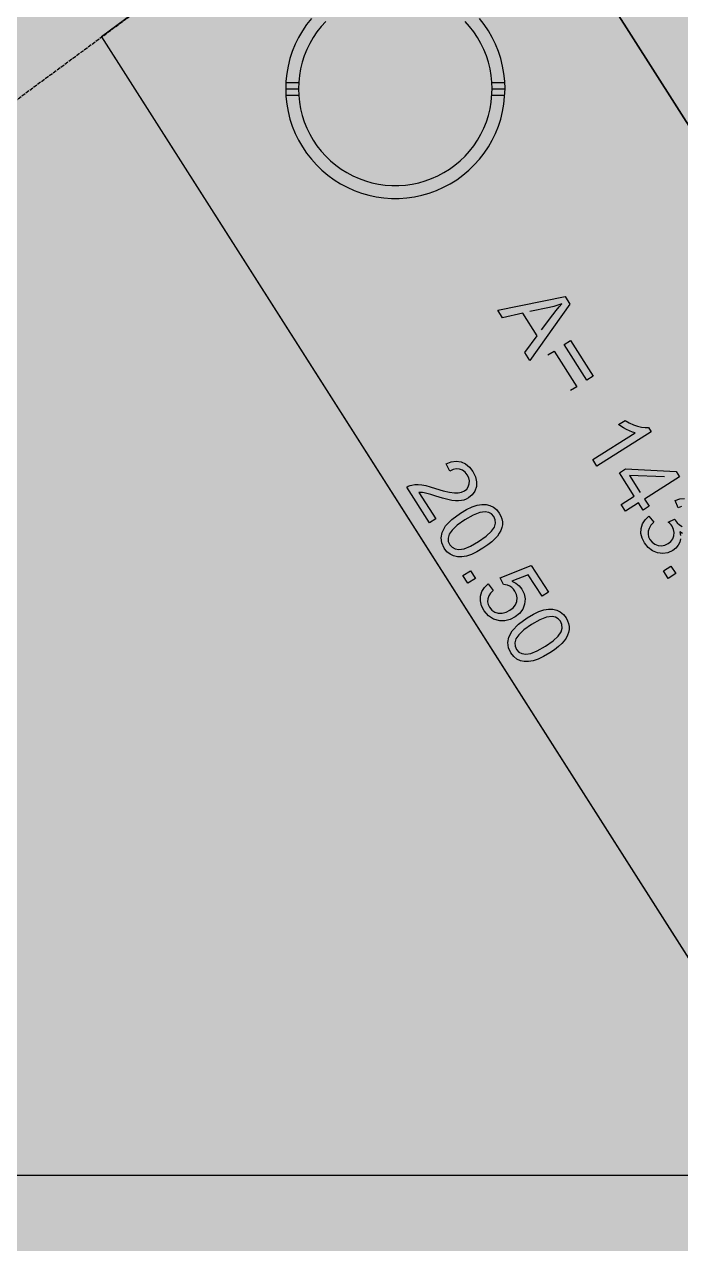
# Model space of a CAD drawing. Extents: x -5280327 to 29700, y -3925683 to 5564800.
# Drawn here: x 17588 to 17990, y 3756 to 4503 of the extents above; entities that cross this region are included whole.
import ezdxf

# ---------------------------------------------------------------- set-up
doc = ezdxf.new("R2010")
doc.units = 0
doc.linetypes.add('3', pattern=[2.965117, 2.372094, -0.593023])
doc.linetypes.add('6', pattern=[2640.874023, 1320.437012, -1320.437012])
doc.layers.get('0').update_dxf_attribs({"linetype": 'CONTINUOUS'})
for name, color, linetype in [('31_PREDIOS_TOTAL', 7, 'CONTINUOUS'), ('CIRCULO', 7, 'CONTINUOUS'), ('LOTES', 7, 'CONTINUOUS'), ('PERIMETRO', 7, 'CONTINUOUS')]:
    doc.layers.add(name, color=color, linetype=linetype)

msp = doc.modelspace()

# ---------------------------------------------------------------- linework, layer by layer
at = {"color": 7, "linetype": '6', "const_width": 10343.08}
msp.add_lwpolyline([(0, 29405.62), (24528.32, 0)], dxfattribs=at)
msp.add_lwpolyline([(0, 29405.62), (24528.32, 0)], dxfattribs=at)
at = {"color": 7}
msp.add_polyline3d([(17635.32, 4495.49, 66061.73), (18499.52, 3138.29, 66061.73), (20519.62, 4766.99, 66061.73), (21709, 6264.81, 66061.73), (21170.51, 7110.5, 66061.73), (17635.32, 4495.49, 66061.73)], dxfattribs=at)
at = {"layer": '31_PREDIOS_TOTAL', "color": 7}
for points in [[(17877.94, 4328.17, 33030.86), (17919.06, 4336.46, 33030.86), (17922.06, 4331.75, 33030.86), (17897.58, 4297.23, 33030.86), (17894.42, 4302.21, 33030.86), (17901.98, 4312.42, 33030.86), (17893.21, 4326.25, 33030.86), (17880.89, 4323.53, 33030.86), (17877.94, 4328.17, 33030.86)], [(17904.69, 4316.04, 33030.86), (17911.65, 4325.3, 33030.86), (17911.65, 4325.3, 33030.86), (17913.66, 4327.93, 33030.86), (17915.45, 4330.16, 33030.86), (17917.02, 4332, 33030.86), (17917.02, 4332, 33030.86), (17914.6, 4331.14, 33030.86), (17912.12, 4330.4, 33030.86), (17909.58, 4329.77, 33030.86), (17897.57, 4327.25, 33030.86)], [(17932.47, 4285.23, 33030.86), (17918.61, 4307.06, 33030.86), (17922.4, 4309.47, 33030.86), (17936.26, 4287.63, 33030.86), (17932.47, 4285.23, 33030.86)], [(17908.58, 4300.69, 33030.86), (17912.37, 4303.1, 33030.86), (17926.22, 4281.26, 33030.86), (17922.43, 4278.86, 33030.86)], [(17938.64, 4232.54, 33030.86), (17936.07, 4236.6, 33030.86), (17961.94, 4253.02, 33030.86), (17961.94, 4253.02, 33030.86), (17960.32, 4253.51, 33030.86), (17958.57, 4254.2, 33030.86), (17956.7, 4255.09, 33030.86), (17956.7, 4255.09, 33030.86), (17954.87, 4256.08, 33030.86), (17953.27, 4257.06, 33030.86), (17951.89, 4258.03, 33030.86), (17955.81, 4260.52, 33030.86), (17955.81, 4260.52, 33030.86), (17958.34, 4259.07, 33030.86), (17960.89, 4257.91, 33030.86), (17963.47, 4257.03, 33030.86), (17963.47, 4257.03, 33030.86), (17965.95, 4256.45, 33030.86), (17968.19, 4256.18, 33030.86), (17970.18, 4256.23, 33030.86), (17971.84, 4253.61, 33030.86), (17938.64, 4232.54, 33030.86)], [(17839.95, 4200.31, 33030.86), (17836.05, 4197.82, 33030.86), (17822.15, 4219.66, 33030.86), (17822.15, 4219.66, 33030.86), (17823.13, 4220.24, 33030.86), (17824.17, 4220.68, 33030.86), (17825.27, 4220.98, 33030.86), (17825.27, 4220.98, 33030.86), (17827.17, 4221.26, 33030.86), (17829.2, 4221.3, 33030.86), (17831.36, 4221.11, 33030.86), (17831.36, 4221.11, 33030.86), (17833.77, 4220.67, 33030.86), (17836.57, 4219.96, 33030.86), (17839.74, 4218.99, 33030.86), (17839.74, 4218.99, 33030.86), (17844.52, 4217.53, 33030.86), (17848.4, 4216.59, 33030.86), (17851.37, 4216.16, 33030.86), (17851.37, 4216.16, 33030.86), (17853.73, 4216.19, 33030.86), (17855.76, 4216.59, 33030.86), (17857.46, 4217.38, 33030.86), (17857.46, 4217.38, 33030.86), (17858.86, 4218.54, 33030.86), (17859.85, 4219.98, 33030.86), (17860.43, 4221.69, 33030.86), (17860.43, 4221.69, 33030.86), (17860.54, 4223.54, 33030.86), (17860.14, 4225.39, 33030.86), (17859.22, 4227.24, 33030.86), (17859.22, 4227.24, 33030.86), (17857.87, 4228.94, 33030.86), (17856.29, 4230.13, 33030.86), (17854.48, 4230.81, 33030.86), (17854.48, 4230.81, 33030.86), (17852.53, 4230.95, 33030.86), (17850.53, 4230.51, 33030.86), (17848.48, 4229.49, 33030.86), (17846.25, 4233.93, 33030.86), (17846.25, 4233.93, 33030.86), (17849.46, 4235.21, 33030.86), (17852.52, 4235.64, 33030.86), (17855.41, 4235.24, 33030.86), (17855.41, 4235.24, 33030.86), (17858.09, 4234.03, 33030.86), (17860.5, 4232.04, 33030.86), (17862.64, 4229.29, 33030.86), (17862.64, 4229.29, 33030.86), (17864.22, 4226.15, 33030.86), (17864.94, 4223.08, 33030.86), (17864.79, 4220.08, 33030.86), (17864.79, 4220.08, 33030.86), (17863.88, 4217.34, 33030.86), (17862.29, 4215.02, 33030.86), (17860.02, 4213.15, 33030.86), (17860.02, 4213.15, 33030.86), (17858.65, 4212.4, 33030.86), (17857.18, 4211.85, 33030.86), (17855.61, 4211.48, 33030.86), (17855.61, 4211.48, 33030.86), (17853.89, 4211.31, 33030.86), (17851.97, 4211.35, 33030.86), (17849.86, 4211.6, 33030.86), (17849.86, 4211.6, 33030.86), (17847.3, 4212.12, 33030.86), (17844.03, 4212.97, 33030.86), (17840.06, 4214.16, 33030.86), (17840.06, 4214.16, 33030.86), (17836.87, 4215.14, 33030.86), (17834.49, 4215.82, 33030.86), (17832.92, 4216.2, 33030.86), (17832.92, 4216.2, 33030.86), (17831.78, 4216.38, 33030.86), (17830.68, 4216.49, 33030.86), (17829.63, 4216.51, 33030.86), (17839.95, 4200.31, 33030.86)], [(17953.5, 4209.12, 33030.86), (17961.42, 4214.15, 33030.86), (17952.32, 4228.49, 33030.86), (17956.04, 4230.86, 33030.86), (17987.04, 4229.37, 33030.86), (17989.15, 4226.05, 33030.86), (17967.72, 4212.45, 33030.86), (17970.55, 4207.99, 33030.86), (17966.83, 4205.62, 33030.86), (17964, 4210.09, 33030.86), (17956.08, 4205.06, 33030.86), (17953.5, 4209.12, 33030.86)], [(17980.05, 4225.97, 33030.86), (17958.57, 4226.86, 33030.86), (17965.14, 4216.51, 33030.86)], [(17990.4, 4207.86, 33030.86), (17988.31, 4207.14, 33030.86), (17986.45, 4211.65, 33030.86), (17986.45, 4211.65, 33030.86), (17989.42, 4212.54, 33030.86), (17992.24, 4212.76, 33030.86)], [(17855.11, 4203.85, 33030.86), (17855.11, 4203.85, 33030.86), (17858.85, 4206.04, 33030.86), (17862.25, 4207.64, 33030.86), (17865.31, 4208.65, 33030.86), (17865.31, 4208.65, 33030.86), (17868.11, 4209.12, 33030.86), (17870.7, 4209.09, 33030.86), (17873.1, 4208.57, 33030.86), (17873.1, 4208.57, 33030.86), (17875.28, 4207.54, 33030.86), (17877.19, 4205.96, 33030.86), (17878.85, 4203.82, 33030.86), (17878.85, 4203.82, 33030.86), (17879.82, 4202.05, 33030.86), (17880.45, 4200.27, 33030.86), (17880.75, 4198.48, 33030.86), (17880.75, 4198.48, 33030.86), (17880.74, 4196.7, 33030.86), (17880.41, 4194.94, 33030.86), (17879.77, 4193.2, 33030.86), (17879.77, 4193.2, 33030.86), (17878.85, 4191.47, 33030.86), (17877.64, 4189.75, 33030.86), (17876.17, 4188.02, 33030.86), (17876.17, 4188.02, 33030.86), (17874.28, 4186.24, 33030.86), (17871.83, 4184.33, 33030.86), (17868.83, 4182.31, 33030.86), (17868.83, 4182.31, 33030.86), (17865.12, 4180.13, 33030.86), (17861.74, 4178.53, 33030.86), (17858.69, 4177.52, 33030.86), (17858.69, 4177.52, 33030.86), (17855.89, 4177.05, 33030.86), (17853.3, 4177.07, 33030.86), (17850.89, 4177.58, 33030.86), (17850.89, 4177.58, 33030.86), (17848.71, 4178.61, 33030.86), (17846.79, 4180.2, 33030.86), (17845.12, 4182.34, 33030.86), (17845.12, 4182.34, 33030.86), (17843.62, 4185.54, 33030.86), (17843.16, 4188.77, 33030.86), (17843.76, 4192.03, 33030.86), (17843.76, 4192.03, 33030.86), (17845.93, 4195.96, 33030.86), (17849.72, 4199.9, 33030.86), (17855.11, 4203.85, 33030.86)], [(17857.77, 4199.68, 33030.86), (17853.09, 4196.4, 33030.86), (17849.88, 4193.47, 33030.86), (17848.15, 4190.88, 33030.86), (17848.15, 4190.88, 33030.86), (17847.53, 4188.56, 33030.86), (17847.63, 4186.42, 33030.86), (17848.45, 4184.47, 33030.86), (17848.45, 4184.47, 33030.86), (17849.88, 4182.89, 33030.86), (17851.77, 4181.9, 33030.86), (17854.15, 4181.49, 33030.86), (17854.15, 4181.49, 33030.86), (17857.23, 4181.96, 33030.86), (17861.24, 4183.62, 33030.86), (17866.18, 4186.47, 33030.86), (17866.18, 4186.47, 33030.86), (17870.87, 4189.76, 33030.86), (17874.08, 4192.7, 33030.86), (17875.8, 4195.28, 33030.86), (17875.8, 4195.28, 33030.86), (17876.42, 4197.6, 33030.86), (17876.31, 4199.75, 33030.86), (17875.47, 4201.73, 33030.86), (17875.47, 4201.73, 33030.86), (17874.1, 4203.3, 33030.86), (17872.36, 4204.29, 33030.86), (17870.26, 4204.69, 33030.86), (17870.26, 4204.69, 33030.86), (17866.94, 4204.21, 33030.86), (17862.77, 4202.54, 33030.86), (17857.77, 4199.68, 33030.86)], [(17989.86, 4188.01, 33030.86), (17989.38, 4185.98, 33030.86), (17989.38, 4185.98, 33030.86), (17988.41, 4184.1, 33030.86), (17986.98, 4182.43, 33030.86), (17985.08, 4180.97, 33030.86), (17985.08, 4180.97, 33030.86), (17982.11, 4179.58, 33030.86), (17979, 4179.08, 33030.86), (17975.73, 4179.47, 33030.86), (17975.73, 4179.47, 33030.86), (17972.6, 4180.7, 33030.86), (17969.91, 4182.72, 33030.86), (17967.65, 4185.54, 33030.86), (17967.65, 4185.54, 33030.86), (17966.2, 4188.46, 33030.86), (17965.54, 4191.42, 33030.86), (17965.66, 4194.42, 33030.86), (17965.66, 4194.42, 33030.86), (17966.51, 4197.27, 33030.86), (17968.06, 4199.78, 33030.86), (17970.29, 4201.97, 33030.86)], [(17970.29, 4201.97, 33030.86), (17973.41, 4198.25, 33030.86), (17973.41, 4198.25, 33030.86), (17971.69, 4196.35, 33030.86), (17970.54, 4194.5, 33030.86), (17969.95, 4192.71, 33030.86), (17969.95, 4192.71, 33030.86), (17969.87, 4190.97, 33030.86), (17970.22, 4189.29, 33030.86), (17971.02, 4187.65, 33030.86), (17971.02, 4187.65, 33030.86), (17972.39, 4185.98, 33030.86), (17974.08, 4184.79, 33030.86), (17976.08, 4184.07, 33030.86), (17976.08, 4184.07, 33030.86), (17978.21, 4183.88, 33030.86), (17980.26, 4184.27, 33030.86), (17982.25, 4185.22, 33030.86), (17982.25, 4185.22, 33030.86), (17983.88, 4186.54, 33030.86), (17985.03, 4188.12, 33030.86), (17985.7, 4189.98, 33030.86), (17985.7, 4189.98, 33030.86), (17985.87, 4191.95, 33030.86), (17985.49, 4193.88, 33030.86), (17984.57, 4195.78, 33030.86), (17984.57, 4195.78, 33030.86), (17983.99, 4196.57, 33030.86), (17983.24, 4197.43, 33030.86), (17982.3, 4198.35, 33030.86), (17986.15, 4200.16, 33030.86), (17986.15, 4200.16, 33030.86), (17986.29, 4199.9, 33030.86), (17986.41, 4199.67, 33030.86), (17986.52, 4199.48, 33030.86), (17986.52, 4199.48, 33030.86), (17987.73, 4197.91, 33030.86), (17989.17, 4196.64, 33030.86), (17990.84, 4195.67, 33030.86)], [(17990.94, 4191.43, 33030.86), (17989.3, 4192.32, 33030.86), (17989.3, 4192.32, 33030.86), (17989.83, 4190.12, 33030.86)], [(17856.61, 4165.53, 33030.86), (17861.23, 4168.47, 33030.86), (17864.18, 4163.85, 33030.86), (17859.56, 4160.91, 33030.86), (17856.61, 4165.53, 33030.86)], [(17871.98, 4160.49, 33030.86), (17875.06, 4156.47, 33030.86), (17875.06, 4156.47, 33030.86), (17873.44, 4154.8, 33030.86), (17872.35, 4153.07, 33030.86), (17871.78, 4151.29, 33030.86), (17871.78, 4151.29, 33030.86), (17871.69, 4149.51, 33030.86), (17872.05, 4147.79, 33030.86), (17872.86, 4146.14, 33030.86), (17872.86, 4146.14, 33030.86), (17874.29, 4144.44, 33030.86), (17876.07, 4143.25, 33030.86), (17878.23, 4142.58, 33030.86), (17878.23, 4142.58, 33030.86), (17880.58, 4142.5, 33030.86), (17882.96, 4143.06, 33030.86), (17885.38, 4144.29, 33030.86), (17885.38, 4144.29, 33030.86), (17887.39, 4145.87, 33030.86), (17888.8, 4147.68, 33030.86), (17889.61, 4149.72, 33030.86), (17889.61, 4149.72, 33030.86), (17889.81, 4151.87, 33030.86), (17889.4, 4153.99, 33030.86), (17888.37, 4156.1, 33030.86), (17888.37, 4156.1, 33030.86), (17887.46, 4157.31, 33030.86), (17886.42, 4158.3, 33030.86), (17885.22, 4159.08, 33030.86), (17885.22, 4159.08, 33030.86), (17883.95, 4159.64, 33030.86), (17882.65, 4159.97, 33030.86), (17881.34, 4160.08, 33030.86), (17879.41, 4164.21, 33030.86), (17898.41, 4171.81, 33030.86), (17908.87, 4155.38, 33030.86), (17905, 4152.92, 33030.86), (17896.6, 4166.1, 33030.86), (17886.59, 4162.23, 33030.86), (17886.59, 4162.23, 33030.86), (17889.03, 4160.94, 33030.86), (17891.04, 4159.3, 33030.86), (17892.64, 4157.3, 33030.86), (17892.64, 4157.3, 33030.86), (17894.05, 4154.36, 33030.86), (17894.6, 4151.29, 33030.86), (17894.29, 4148.09, 33030.86), (17894.29, 4148.09, 33030.86), (17893.15, 4145.05, 33030.86), (17891.22, 4142.42, 33030.86), (17888.48, 4140.21, 33030.86), (17888.48, 4140.21, 33030.86), (17885.44, 4138.68, 33030.86), (17882.3, 4137.91, 33030.86), (17879.06, 4137.89, 33030.86), (17879.06, 4137.89, 33030.86), (17875.32, 4138.85, 33030.86), (17872.14, 4140.89, 33030.86), (17869.53, 4144.01, 33030.86), (17869.53, 4144.01, 33030.86), (17868.01, 4147.01, 33030.86), (17867.29, 4150, 33030.86), (17867.36, 4152.98, 33030.86), (17867.36, 4152.98, 33030.86), (17868.19, 4155.79, 33030.86), (17869.73, 4158.3, 33030.86), (17871.98, 4160.49, 33030.86)], [(17979.3, 4168.48, 33030.86), (17983.93, 4171.41, 33030.86), (17986.86, 4166.79, 33030.86), (17982.24, 4163.85, 33030.86), (17979.3, 4168.48, 33030.86)], [(17895.97, 4139.69, 33030.86), (17895.97, 4139.69, 33030.86), (17899.7, 4141.88, 33030.86), (17903.1, 4143.48, 33030.86), (17906.17, 4144.49, 33030.86), (17906.17, 4144.49, 33030.86), (17908.96, 4144.96, 33030.86), (17911.56, 4144.93, 33030.86), (17913.96, 4144.42, 33030.86), (17913.96, 4144.42, 33030.86), (17916.13, 4143.38, 33030.86), (17918.05, 4141.8, 33030.86), (17919.71, 4139.67, 33030.86), (17919.71, 4139.67, 33030.86), (17920.67, 4137.89, 33030.86), (17921.3, 4136.11, 33030.86), (17921.6, 4134.32, 33030.86), (17921.6, 4134.32, 33030.86), (17921.59, 4132.54, 33030.86), (17921.26, 4130.78, 33030.86), (17920.63, 4129.04, 33030.86), (17920.63, 4129.04, 33030.86), (17919.7, 4127.32, 33030.86), (17918.5, 4125.59, 33030.86), (17917.02, 4123.86, 33030.86), (17917.02, 4123.86, 33030.86), (17915.13, 4122.08, 33030.86), (17912.68, 4120.17, 33030.86), (17909.69, 4118.15, 33030.86), (17909.69, 4118.15, 33030.86), (17905.97, 4115.97, 33030.86), (17902.59, 4114.38, 33030.86), (17899.54, 4113.37, 33030.86), (17899.54, 4113.37, 33030.86), (17896.75, 4112.89, 33030.86), (17894.15, 4112.91, 33030.86), (17891.74, 4113.42, 33030.86), (17891.74, 4113.42, 33030.86), (17889.56, 4114.46, 33030.86), (17887.64, 4116.04, 33030.86), (17885.97, 4118.19, 33030.86), (17885.97, 4118.19, 33030.86), (17884.47, 4121.39, 33030.86), (17884.02, 4124.61, 33030.86), (17884.62, 4127.87, 33030.86), (17884.62, 4127.87, 33030.86), (17886.79, 4131.8, 33030.86), (17890.57, 4135.74, 33030.86), (17895.97, 4139.69, 33030.86)], [(17898.62, 4135.52, 33030.86), (17893.94, 4132.24, 33030.86), (17890.73, 4129.31, 33030.86), (17889.01, 4126.72, 33030.86), (17889.01, 4126.72, 33030.86), (17888.38, 4124.4, 33030.86), (17888.48, 4122.26, 33030.86), (17889.31, 4120.31, 33030.86), (17889.31, 4120.31, 33030.86), (17890.73, 4118.74, 33030.86), (17892.63, 4117.75, 33030.86), (17895, 4117.33, 33030.86), (17895, 4117.33, 33030.86), (17898.08, 4117.81, 33030.86), (17902.09, 4119.47, 33030.86), (17907.03, 4122.32, 33030.86), (17907.03, 4122.32, 33030.86), (17911.73, 4125.6, 33030.86), (17914.93, 4128.54, 33030.86), (17916.66, 4131.12, 33030.86), (17916.66, 4131.12, 33030.86), (17917.27, 4133.45, 33030.86), (17917.16, 4135.6, 33030.86), (17916.32, 4137.57, 33030.86), (17916.32, 4137.57, 33030.86), (17914.95, 4139.14, 33030.86), (17913.21, 4140.13, 33030.86), (17911.11, 4140.53, 33030.86), (17911.11, 4140.53, 33030.86), (17907.79, 4140.05, 33030.86), (17903.63, 4138.38, 33030.86), (17898.62, 4135.52, 33030.86)]]:
    msp.add_polyline3d(points, dxfattribs=at)
at = {"layer": '@NUMEROS DE LOTES', "color": 7, "const_width": 9.98}
for points in [[(17810.86, 4437.43), (17765.15, 4437.43), (17765.15, 4437.43), (17766.03, 4441.85), (17767.62, 4446.1), (17769.92, 4450.17), (17769.92, 4450.17), (17773.35, 4454.38), (17778.33, 4459.08), (17784.86, 4464.25), (17784.86, 4464.25), (17788.79, 4467.3), (17791.64, 4469.82), (17793.43, 4471.8), (17793.43, 4471.8), (17794.47, 4473.49), (17795.09, 4475.13), (17795.3, 4476.7), (17795.3, 4476.7), (17795.09, 4478.29), (17794.47, 4479.72), (17793.45, 4480.99), (17793.45, 4480.99), (17792.11, 4481.97), (17790.55, 4482.56), (17788.79, 4482.76), (17788.79, 4482.76), (17786.96, 4482.56), (17785.37, 4481.95), (17784.02, 4480.93), (17784.02, 4480.93), (17782.92, 4479.4), (17782.09, 4477.24), (17781.53, 4474.46), (17766.27, 4475.69), (17766.27, 4475.69), (17767.04, 4479.67), (17768.14, 4483.02), (17769.56, 4485.74), (17769.56, 4485.74), (17771.38, 4487.95), (17773.63, 4489.8), (17776.32, 4491.27), (17776.32, 4491.27), (17779.59, 4492.34), (17783.61, 4492.98), (17788.38, 4493.2), (17788.38, 4493.2), (17793.34, 4492.99), (17797.51, 4492.38), (17800.89, 4491.36), (17800.89, 4491.36), (17803.66, 4489.92), (17806, 4488.05), (17807.92, 4485.74), (17807.92, 4485.74), (17809.34, 4483.1), (17810.2, 4480.27), (17810.48, 4477.23), (17810.48, 4477.23), (17810.16, 4473.94), (17809.18, 4470.74), (17807.55, 4467.65), (17807.55, 4467.65), (17805.06, 4464.51), (17801.5, 4461.17), (17796.87, 4457.63), (17796.87, 4457.63), (17794.14, 4455.72), (17792.09, 4454.24), (17790.72, 4453.18), (17790.72, 4453.18), (17789.62, 4452.24), (17788.4, 4451.13), (17787.07, 4449.85), (17810.86, 4449.85), (17810.86, 4437.43)], [(17826.53, 4466.9), (17826.53, 4466.9), (17824.35, 4468.23), (17822.6, 4469.65), (17821.29, 4471.17), (17821.29, 4471.17), (17820.05, 4473.42), (17819.3, 4475.89), (17819.05, 4478.57), (17819.05, 4478.57), (17819.77, 4482.88), (17821.92, 4486.64), (17825.52, 4489.83), (17825.52, 4489.83), (17829.25, 4491.7), (17833.7, 4492.82), (17838.87, 4493.2), (17838.87, 4493.2), (17845.56, 4492.73), (17850.98, 4491.34), (17855.12, 4489.01), (17855.12, 4489.01), (17858.04, 4485.97), (17859.79, 4482.46), (17860.38, 4478.46), (17860.38, 4478.46), (17860.14, 4476.05), (17859.45, 4473.74), (17858.28, 4471.54), (17858.28, 4471.54), (17857.04, 4469.96), (17855.39, 4468.42), (17853.35, 4466.9), (17853.35, 4466.9), (17856.06, 4465.33), (17858.27, 4463.45), (17859.98, 4461.26), (17859.98, 4461.26), (17861.2, 4458.83), (17861.93, 4456.24), (17862.17, 4453.48), (17862.17, 4453.48), (17861.96, 4450.79), (17861.33, 4448.23), (17860.28, 4445.79), (17860.28, 4445.79), (17858.93, 4443.59), (17857.38, 4441.75), (17855.65, 4440.27), (17855.65, 4440.27), (17853.66, 4439.09), (17851.38, 4438.14), (17848.8, 4437.41), (17848.8, 4437.41), (17846.01, 4436.9), (17843.1, 4436.6), (17840.07, 4436.5), (17840.07, 4436.5), (17834.71, 4436.72), (17830.28, 4437.41), (17826.75, 4438.55), (17826.75, 4438.55), (17823.93, 4440.14), (17821.6, 4442.16), (17819.76, 4444.61), (17819.76, 4444.61), (17818.43, 4447.38), (17817.63, 4450.36), (17817.36, 4453.55), (17817.36, 4453.55), (17817.61, 4456.6), (17818.36, 4459.33), (17819.61, 4461.72), (17819.61, 4461.72), (17821.37, 4463.79), (17823.68, 4465.51), (17826.53, 4466.9)], [(17833.37, 4477.68), (17833.57, 4475.9), (17834.16, 4474.38), (17835.15, 4473.09), (17835.15, 4473.09), (17836.46, 4472.13), (17838.04, 4471.55), (17839.88, 4471.35), (17839.88, 4471.35), (17841.52, 4471.55), (17842.96, 4472.12), (17844.18, 4473.08), (17844.18, 4473.08), (17845.12, 4474.33), (17845.68, 4475.82), (17845.86, 4477.53), (17845.86, 4477.53), (17845.67, 4479.3), (17845.08, 4480.84), (17844.11, 4482.15), (17844.11, 4482.15), (17842.83, 4483.13), (17841.33, 4483.72), (17839.62, 4483.92), (17839.62, 4483.92), (17837.89, 4483.73), (17836.39, 4483.15), (17835.11, 4482.18), (17835.11, 4482.18), (17834.15, 4480.91), (17833.57, 4479.41), (17833.37, 4477.68)], [(17832.55, 4454.07), (17832.79, 4451.8), (17833.53, 4449.83), (17834.76, 4448.15), (17834.76, 4448.15), (17836.3, 4446.87), (17837.98, 4446.1), (17839.81, 4445.85), (17839.81, 4445.85), (17841.56, 4446.11), (17843.2, 4446.89), (17844.71, 4448.18), (17844.71, 4448.18), (17845.91, 4449.88), (17846.63, 4451.86), (17846.87, 4454.11), (17846.87, 4454.11), (17846.63, 4456.39), (17845.9, 4458.37), (17844.69, 4460.06), (17844.69, 4460.06), (17843.15, 4461.35), (17841.46, 4462.12), (17839.62, 4462.38), (17839.62, 4462.38), (17837.8, 4462.13), (17836.15, 4461.38), (17834.66, 4460.13), (17834.66, 4460.13), (17833.49, 4458.46), (17832.78, 4456.44), (17832.55, 4454.07)]]:
    msp.add_lwpolyline(points, dxfattribs=at)
at = {"layer": 'CIRCULO', "color": 7}
for points in [[(17763.77, 4506.9, 33030.86), (17760.88, 4503.2, 33030.86), (17758.26, 4499.32, 33030.86), (17755.92, 4495.26, 33030.86), (17753.87, 4491.05, 33030.86), (17752.11, 4486.7, 33030.86), (17750.66, 4482.25, 33030.86), (17749.53, 4477.7, 33030.86), (17748.71, 4473.09, 33030.86), (17748.22, 4468.42, 33030.86), (17748.06, 4463.74, 33030.86), (17748.22, 4459.06, 33030.86), (17748.71, 4454.4, 33030.86), (17749.53, 4449.78, 33030.86), (17750.66, 4445.23, 33030.86), (17752.11, 4440.78, 33030.86), (17753.87, 4436.43, 33030.86), (17755.92, 4432.22, 33030.86), (17758.26, 4428.16, 33030.86), (17760.88, 4424.28, 33030.86), (17763.77, 4420.58, 33030.86), (17766.9, 4417.1, 33030.86), (17770.28, 4413.85, 33030.86), (17773.87, 4410.83, 33030.86), (17777.66, 4408.08, 33030.86), (17781.63, 4405.6, 33030.86), (17785.77, 4403.4, 33030.86), (17790.05, 4401.49, 33030.86), (17794.45, 4399.89, 33030.86), (17798.96, 4398.6, 33030.86), (17803.54, 4397.62, 33030.86), (17808.18, 4396.97, 33030.86), (17812.86, 4396.64, 33030.86), (17817.54, 4396.64, 33030.86), (17822.22, 4396.97, 33030.86), (17826.86, 4397.62, 33030.86), (17831.44, 4398.6, 33030.86), (17835.95, 4399.89, 33030.86), (17840.35, 4401.49, 33030.86), (17844.63, 4403.4, 33030.86), (17848.77, 4405.6, 33030.86), (17852.75, 4408.08, 33030.86), (17856.54, 4410.83, 33030.86), (17860.13, 4413.85, 33030.86), (17863.5, 4417.1, 33030.86), (17866.63, 4420.58, 33030.86), (17869.52, 4424.28, 33030.86), (17872.14, 4428.16, 33030.86), (17874.48, 4432.22, 33030.86), (17876.54, 4436.43, 33030.86), (17878.29, 4440.78, 33030.86), (17879.74, 4445.23, 33030.86), (17880.87, 4449.78, 33030.86), (17881.69, 4454.4, 33030.86), (17882.34, 4463.74, 33030.86)], [(17772.54, 4504.94, 33030.86), (17769.77, 4501.86, 33030.86), (17767.22, 4498.6, 33030.86), (17764.91, 4495.17, 33030.86), (17762.84, 4491.58, 33030.86), (17761.02, 4487.86, 33030.86), (17759.47, 4484.03, 33030.86), (17758.19, 4480.09, 33030.86), (17757.19, 4476.07, 33030.86), (17756.47, 4471.99, 33030.86), (17756.04, 4467.88, 33030.86), (17755.89, 4463.74, 33030.86), (17756.04, 4459.6, 33030.86), (17756.47, 4455.49, 33030.86), (17757.19, 4451.41, 33030.86), (17758.19, 4447.39, 33030.86), (17759.47, 4443.46, 33030.86), (17761.02, 4439.62, 33030.86), (17762.84, 4435.9, 33030.86), (17764.91, 4432.31, 33030.86), (17767.22, 4428.88, 33030.86), (17769.77, 4425.62, 33030.86), (17772.54, 4422.54, 33030.86), (17775.52, 4419.67, 33030.86), (17778.69, 4417.01, 33030.86), (17782.04, 4414.57, 33030.86), (17785.55, 4412.38, 33030.86), (17789.2, 4410.44, 33030.86), (17792.98, 4408.75, 33030.86), (17796.87, 4407.34, 33030.86), (17800.85, 4406.2, 33030.86), (17804.9, 4405.34, 33030.86), (17809, 4404.76, 33030.86), (17813.13, 4404.47, 33030.86), (17817.27, 4404.47, 33030.86), (17821.4, 4404.76, 33030.86), (17825.5, 4405.34, 33030.86), (17829.55, 4406.2, 33030.86), (17833.53, 4407.34, 33030.86), (17837.42, 4408.75, 33030.86), (17841.2, 4410.44, 33030.86), (17844.85, 4412.38, 33030.86), (17848.37, 4414.57, 33030.86), (17851.71, 4417.01, 33030.86), (17854.89, 4419.67, 33030.86), (17857.86, 4422.54, 33030.86), (17860.63, 4425.62, 33030.86), (17863.18, 4428.88, 33030.86), (17865.5, 4432.31, 33030.86), (17867.57, 4435.9, 33030.86), (17869.38, 4439.62, 33030.86), (17870.93, 4443.46, 33030.86), (17872.21, 4447.39, 33030.86), (17873.21, 4451.41, 33030.86), (17873.93, 4455.49, 33030.86), (17874.51, 4463.74, 33030.86)], [(17874.51, 4463.74, 33030.86), (17874.36, 4467.88, 33030.86), (17873.93, 4471.99, 33030.86), (17873.21, 4476.07, 33030.86), (17872.21, 4480.09, 33030.86), (17870.93, 4484.03, 33030.86), (17869.38, 4487.86, 33030.86), (17867.57, 4491.58, 33030.86), (17865.5, 4495.17, 33030.86), (17863.18, 4498.6, 33030.86), (17860.63, 4501.86, 33030.86), (17857.86, 4504.94, 33030.86)], [(17882.34, 4463.74, 33030.86), (17882.18, 4468.42, 33030.86), (17881.69, 4473.09, 33030.86), (17880.87, 4477.7, 33030.86), (17879.74, 4482.25, 33030.86), (17878.29, 4486.7, 33030.86), (17876.54, 4491.05, 33030.86), (17874.48, 4495.26, 33030.86), (17872.14, 4499.32, 33030.86), (17869.52, 4503.2, 33030.86), (17866.63, 4506.9, 33030.86)], [(17748.18, 4467.66, 33030.86), (17756.02, 4467.66, 33030.86)], [(17874.38, 4467.66, 33030.86), (17882.23, 4467.66, 33030.86)], [(17748.06, 4463.74, 33030.86), (17755.89, 4463.74, 33030.86)], [(17748.18, 4459.82, 33030.86), (17756.02, 4459.82, 33030.86)], [(17874.38, 4459.82, 33030.86), (17882.23, 4459.82, 33030.86)], [(17874.51, 4463.74, 33030.86), (17882.34, 4463.74, 33030.86)]]:
    msp.add_polyline3d(points, dxfattribs=at)
at = {"layer": 'Cuadricula Coordenadas', "color": 7}
msp.add_lwpolyline([(15472.17, 3798.32), (24151.22, 3798.32)], dxfattribs=at)
msp.add_lwpolyline([(15472.17, 3798.32), (24151.22, 3798.32)], dxfattribs=at)
at = {"layer": 'LOTES', "color": 7}
for points in [[(18077.22, 4822.36, 33030.86), (17856.27, 4658.92, 33030.86), (18288.33, 3980.39, 33030.86), (18510.14, 4142.48, 33030.86), (18077.22, 4822.36, 33030.86)], [(17856.27, 4658.92, 33030.86), (17635.32, 4495.49, 33030.86), (18066.53, 3818.29, 33030.86), (18288.33, 3980.39, 33030.86), (17856.27, 4658.92, 33030.86)], [(17856.27, 4658.92, 66061.73), (18714.29, 3311.45, 66061.73)], [(17635.32, 4495.49, 66061.73), (18499.52, 3138.29, 66061.73)]]:
    msp.add_polyline3d(points, dxfattribs=at)
at = {"layer": 'PERIMETRO', "color": 7, "linetype": '3'}
msp.add_polyline3d([(15960.85, 3256.86, 66160.85), (21170.51, 7110.5, 66160.85)], dxfattribs=at)

doc.saveas('drawing.dxf')
